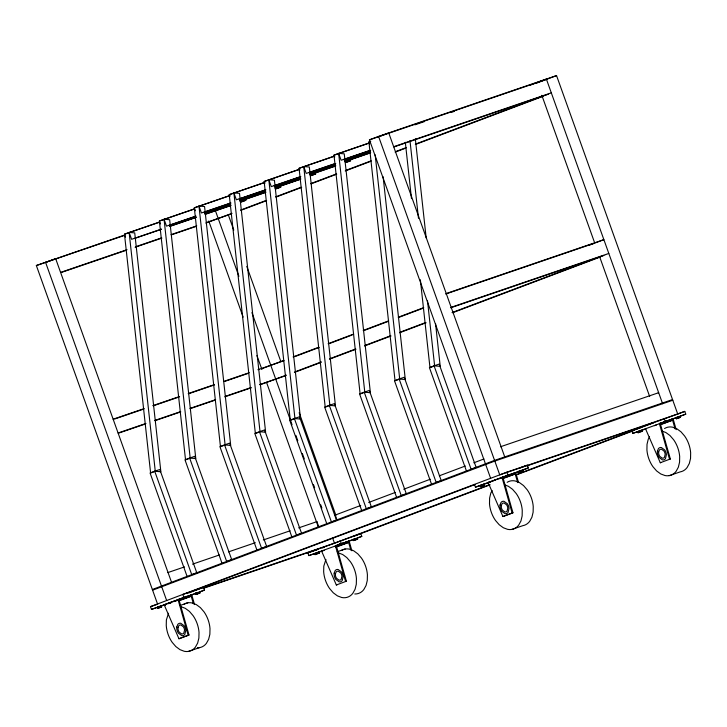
<?xml version="1.0" encoding="UTF-8"?>
<svg xmlns="http://www.w3.org/2000/svg" width="727" height="727" viewBox="0 0 727 727"><rect width="100%" height="100%" fill="white"/><g stroke="black" fill="none" stroke-linecap="round" stroke-linejoin="round"><path stroke-width="1.09" d="M492.161 490.589L490.816 493.051L489.607 498.113L489.498 503.784A23.682 16.094 71.1 0 0 495.541 520.523L499.213 524.74L503.338 527.757L507.637 529.356A22.373 15.194 71.1 0 0 518.696 525.103L520.941 520.995L522.15 515.934L522.25 510.272A23.682 16.094 71.1 0 0 516.215 493.533L512.544 489.316L508.418 486.299L504.983 485.018M649.574 436.8L648.23 439.262L647.021 444.324L646.921 449.986A23.682 16.094 71.1 0 0 652.955 466.725L656.626 470.942L660.752 473.959L665.051 475.558A22.373 15.194 71.1 0 0 676.119 471.314L678.355 467.207L679.572 462.145L679.672 456.474A23.682 16.094 71.1 0 0 673.629 439.744L669.958 435.518L665.832 432.51L661.534 430.911M168.528 613.252L166.374 619.922L166.247 625.583A23.682 16.094 71.1 0 0 172.199 642.35L175.852 646.594L179.969 649.647L184.267 651.292A22.373 15.194 71.1 0 0 195.381 647.166L197.644 643.095L198.889 638.052L199.025 632.399A23.682 16.094 71.1 0 0 193.064 615.633L189.411 611.38L185.294 608.326L180.996 606.691M325.941 559.463L323.797 566.133L323.66 571.785A23.682 16.094 71.1 0 0 329.613 588.552L333.275 592.805L337.392 595.858L341.681 597.494A22.373 15.194 71.1 0 0 352.795 593.377L355.058 589.297L356.303 584.263L356.439 578.601A23.682 16.094 71.1 0 0 350.487 561.835L346.824 557.591L342.708 554.537L338.418 552.893M157.532 608.454L161.648 606.954L161.258 605.864L157.586 607.163L157.532 608.454L159.14 607.899L158.75 606.809M170.382 602.792L169.936 602.992L171.545 602.438M186.775 597.476L185.158 598.021L184.767 596.931L182.259 597.876L182.65 598.975L186.321 597.667L186.385 596.376L186.321 597.667M182.65 598.975L185.158 598.021M199.952 592.987L195.827 594.477L195.436 593.386L197.944 592.441L198.344 593.532L199.952 592.987L199.561 591.887M195.827 594.477L198.344 593.532M315.045 554.628L319.171 553.129L318.78 552.038L314.655 553.538L315.045 554.628L316.663 554.083M318.78 552.038L318.726 553.329M343.598 543.896L341.99 544.45L341.599 543.351L339.082 544.296L339.482 545.395L341.09 544.841L343.598 543.896L343.208 542.796L343.153 544.096M339.482 545.395L341.99 544.45M357.62 539.089L356.003 539.643L355.612 538.543L353.104 539.498L353.495 540.588L357.62 539.089L357.23 537.998M353.495 540.588L356.003 539.643M480.393 486.627L484.518 485.127L484.127 484.037L480.002 485.536L480.393 486.627L482.01 486.081M507.9 475.013L505.392 475.958L505.783 477.057L509.909 475.558L509.518 474.458L509.064 474.658M505.783 477.057L509.909 475.558M522.967 471.087L521.359 471.641L520.968 470.542L518.451 471.496L518.851 472.586L520.459 472.032L522.967 471.087L522.577 469.996L522.522 471.287M518.851 472.586L521.359 471.641M638.061 432.738L642.186 431.238L641.796 430.139L637.67 431.638L638.061 432.738L639.678 432.183M663.569 423.132L667.695 421.633L667.304 420.542L663.624 421.842L663.569 423.132L665.187 422.578L664.787 421.487M680.49 417.262L678.873 417.816L678.482 416.725L676.419 417.471L676.364 418.761L680.49 417.262L680.099 416.171M676.364 418.761L678.873 417.816M157.532 603.973L36.35 265.528L124.281 235.157M490.625 478.302L369.443 139.848L378.567 136.403L556.546 75.59L677.728 414.036L499.749 474.858L378.567 136.403M46.519 262.056L55.643 258.612L171.508 582.2M379.612 136.376L388.736 132.932L504.983 457.592M159.077 222.189L124.481 234.176L150.616 473.041L155.269 471.278L160.867 471.759L134.731 232.894L129.133 232.422L155.269 471.278M193.991 209.012L159.395 220.999L185.53 459.864L190.192 458.101L195.79 458.583L169.655 219.718L164.057 219.245L190.192 458.101M229.986 195.472L194.318 207.822L220.454 446.687L225.106 444.933L230.704 445.406L204.569 206.55L198.971 206.068L225.106 444.933M264.901 182.295L229.241 194.654L255.368 433.51L260.03 431.756L265.628 432.229L239.492 193.373L233.894 192.891L260.03 431.756M299.824 169.118L264.155 181.477L290.291 420.333L294.944 418.579L300.551 419.052L274.415 180.196L268.817 179.714L294.944 418.579M334.738 155.941L299.079 168.3L325.214 407.156L329.867 405.402L335.465 405.884L309.329 167.019L303.732 166.547L329.867 405.402M369.661 142.774L333.993 155.124L360.129 393.979L364.79 392.226L370.388 392.707L344.253 153.842L338.655 153.37L364.79 392.226M395.052 380.812L368.916 141.947L370.779 141.247M529.81 85.313L546.377 79.061L662.615 403.721M535.735 83.441L556.546 75.59M241.364 201.97L246.017 200.216L240.673 202.042M276.278 188.793L280.94 187.039L275.588 188.866M311.201 175.625L315.854 173.862L310.511 175.689M346.116 162.448L350.777 160.685L345.425 162.512M232.031 213.32L205.877 223.071M240.528 210.112L266.018 200.488M275.578 196.89L301.069 187.266M310.629 183.658L336.119 174.044M345.679 170.436L371.17 160.821M395.606 151.598L406.229 147.59M415.789 143.982L551.311 92.847L393.67 146.718M231.577 213.847L206.423 222.562M241.137 210.239L266.627 200.625M276.187 197.017L301.678 187.402M311.238 183.795L336.728 174.171M345.234 170.963L370.725 161.349M395.152 152.134L405.775 148.126M415.335 144.519L542.796 96.427M261.656 368.771L283.53 360.519M293.09 356.912L318.58 347.297M328.141 343.689L353.631 334.075M363.191 330.467L388.681 320.843M398.242 317.236L423.741 307.621M588.379 245.499L593.686 243.5M594.75 243.1L603.873 239.656L446.233 293.526M284.139 360.656L257.912 369.725M294.762 356.648L319.189 347.433M329.813 343.417L352.122 335.002M363.8 330.594L388.236 321.379M398.859 317.372L423.287 308.157M286.338 375.114L260.157 384.765M294.844 371.906L321.398 361.882M329.894 358.684L355.385 349.06M364.945 345.452L390.435 335.838M399.995 332.23L425.486 322.615M452.04 312.592L608.808 253.441L451.176 307.312M294.39 372.442L320.943 362.419M329.44 359.211L355.994 349.196M364.491 345.988L391.044 335.965M399.541 332.766L426.095 322.743M452.648 312.719L600.293 257.013M154.715 471.232L191.737 574.639L196.826 572.903L159.804 469.497L154.715 471.232L150.062 472.986L187.084 576.393M189.638 458.055L226.66 561.462L231.74 559.726L194.718 456.32L189.638 458.055L184.976 459.818L221.999 563.216M224.552 444.879L261.575 548.285L266.664 546.55L229.641 443.143L224.552 444.879L219.899 446.642L256.922 550.048M259.475 431.702L296.498 535.108L301.587 533.373L264.555 429.966L259.475 431.702L254.823 433.465L291.845 536.871M294.39 418.534L331.421 521.941L336.501 520.196L299.479 416.789L294.39 418.534L289.737 420.288L326.759 523.694M329.313 405.357L366.335 508.764L371.424 507.019L334.402 403.621L329.313 405.357L324.66 407.111L361.683 510.518M364.236 392.18L401.259 495.587L406.348 493.851L369.316 390.444L364.236 392.18L359.574 393.934L396.606 497.341M399.15 379.003L436.182 482.41L441.262 480.674L404.239 377.268L399.15 379.003L394.497 380.757L431.52 484.164M434.074 365.826L471.096 469.233L476.185 467.497L439.163 364.091L434.074 365.826L429.421 367.589L466.443 470.987M395.979 380.457L399.705 379.049L405.302 379.53L383.12 176.725M433.701 366.226L429.975 367.635L420.36 279.75M501.03 446.569L500.576 446.732L658.671 392.698L658.217 392.871M316.454 521.813L316.908 521.641L318.762 526.811M337.092 520.241L335.238 515.07L360.737 505.456M368.68 502.475L395.234 492.452M403.73 489.244L430.284 479.229M439.335 475.794L465.335 466.007M473.831 462.799L483.946 458.964M152.352 589.497L494.569 460.382L672.539 399.559M152.597 590.188L494.814 461.072L672.793 400.25M165.892 604.464L151.48 609.39L150.489 606.636L506.792 472.196L527.393 465.162L528.375 467.915L508.773 475.194M186.385 593.45L475.304 484.446M188.82 592.905L203.424 587.398L204.414 590.151L199.198 592.123M520.087 467.915L527.393 465.162M151.48 609.39L204.414 590.151M474.449 484.4L475.44 487.163L528.375 467.915M193.4 603.755L190.928 595.086L191.319 596.185L179.205 600.32L178.815 599.23L189.002 634.998L178.951 638.76L164.148 604.737L182.859 597.848M517.669 482.61L514.898 472.85L515.289 473.949L503.175 478.084L502.784 476.994L512.962 512.771L502.92 516.534L488.108 482.501L506.819 475.612M174.153 601.565L177.288 600.384M179.051 599.566L183.013 598.076M185.63 597.24L197.108 592.905M504.811 476.685L506.792 475.94M179.442 600.666L191.319 596.185M502.421 478.802L515.289 473.949M315.036 553.501L308.857 555.61L307.866 552.856L360.81 533.609L361.792 536.372L357.62 537.944M638.997 431.265L632.817 433.374L631.836 430.62L684.77 411.382L685.761 414.136L680.545 416.108M335.529 542.787L489.544 484.682M516.097 474.658L653.119 422.96M354.194 536.108L490.152 484.809M515.643 475.194L633.09 430.875M677.464 414.136L684.77 411.382M308.857 555.61L361.792 536.372M632.817 433.374L685.761 414.136M335.265 546.259L338.409 545.041M340.39 544.296L349.124 541.033L351.895 550.784M660.216 423.65L662.379 422.805M664.178 422.16L673.084 418.797L676.174 429.639M335.71 546.213L338.846 545.032M340.927 544.241L353.449 539.516M664.896 422.005L676.364 417.68M335.838 547.258L348.706 542.397L348.315 541.306L350.787 549.976M660.788 424.65L672.666 420.17L672.275 419.07L675.056 428.83M178.951 638.76L189.002 634.998M502.92 516.534L512.962 512.771M322.334 550.675L321.534 550.948L336.337 584.981L346.388 581.218L336.201 545.45L336.592 546.54L348.706 542.397M646.303 428.439L645.494 428.721L660.298 462.745L670.349 458.982L660.161 423.214L660.552 424.304L672.666 420.17M369.443 139.848L547.422 79.034M414.908 124.826L424.532 121.536M451.267 112.403L454.475 111.304M369.28 143.065L333.993 155.124L334.702 157.096M334.365 156.241L299.079 168.3L299.778 170.272M299.442 169.418L264.155 181.477L264.864 183.44M264.528 182.595L229.241 194.654L229.941 196.617M229.605 195.763L194.318 207.822L195.372 210.775M194.682 208.94L159.395 220.999L160.458 223.952M159.767 222.117L124.481 234.176L125.535 237.129M369.988 150.398L341.117 160.258L338.655 153.37M343.953 159.458L370.679 150.325M36.35 265.528L124.799 235.303M335.074 163.566L306.203 173.435L303.732 166.547M344.698 160.285L370.361 151.516M309.03 172.635L335.765 163.502M344.316 160.576L369.979 151.807M300.151 176.743L271.28 186.612L268.817 179.714M309.775 173.453L335.438 164.684M345.061 161.394L370.725 152.625M274.106 185.812L300.842 176.679M309.393 173.753L335.056 164.984M344.68 161.694L370.343 152.924M265.228 189.92L236.357 199.789L233.894 192.891M274.851 186.63L300.515 177.861M310.138 174.571L335.801 165.801M239.192 198.989L265.918 189.847M275.542 186.566L300.142 178.16M309.766 174.871L335.429 166.101M394.198 146.863L548.285 94.21M230.314 203.097L201.443 212.966L198.971 206.068M239.937 199.807L265.6 191.037M275.224 187.748L300.887 178.978M204.269 212.157L231.004 203.024M239.556 200.107L265.219 191.337M274.842 188.048L300.505 179.278M195.39 216.273L166.519 226.133L164.057 219.245M205.014 212.984L230.677 204.214M240.301 200.925L265.964 192.155M169.355 225.334L196.081 216.201M204.641 213.275L230.305 204.505M239.928 201.215L265.591 192.446M161.539 229.078L131.605 239.31L129.133 232.422M170.1 226.161L195.763 217.391M205.387 214.101L231.05 205.332M134.431 238.511L161.167 229.378M169.718 226.451L196.454 217.318M205.005 214.392L230.668 205.623M60.586 272.398L127.071 249.679M135.649 246.744L161.385 237.947M171.036 234.648L196.772 225.861M61.104 272.543L126.525 250.188M135.104 247.253L161.912 238.092M171.563 234.794L196.226 226.37M445.687 294.035L593.677 243.463M113.148 419.197L144.246 408.574M152.824 405.639L179.633 396.479M188.211 393.552L213.947 384.756M223.598 381.457L249.334 372.66M114.748 418.979L143.701 409.083M153.352 405.784L179.087 396.997M188.738 393.698L214.474 384.901M225.197 381.239L247.716 373.542M450.622 307.821L603.755 255.495M118.083 432.992L145.963 423.459M154.542 420.533L180.278 411.736M189.929 408.438L215.665 399.641M225.315 396.342L249.988 387.918M259.639 384.619L285.893 375.641M118.61 433.138L145.418 423.968M155.069 420.669L180.805 411.882M190.456 408.583L215.119 400.15M224.77 396.851L251.578 387.691M335.238 515.07L335.747 514.898M167.855 572.576L184.558 566.887M192.519 564.152L219.327 554.992M228.523 551.866L255.331 542.706M263.292 539.97L290.1 530.801M298.679 527.875L316.908 521.641M527.075 465.843L653.591 422.614M631.836 430.62L641.105 427.449M508.836 474.922L515.707 472.577L518.478 482.337M673.084 418.797L659.353 423.487L669.54 459.264L670.349 458.982M488.108 482.501L488.917 482.228M492.961 480.847L494.978 480.156M499.013 478.775L501.039 478.084M654.382 425.686L656.399 424.995M475.44 487.163L480.592 485.4M483.673 484.346L490.889 481.883M642.086 430.211L646.212 428.803M667.695 421.633L666.077 422.187L665.687 421.087M484.518 485.127L482.91 485.681L482.51 484.591M642.186 431.238L640.569 431.793L640.178 430.693M203.424 587.398L182.831 594.432L183.813 597.194M203.115 588.079L334.983 543.014M203.633 588.225L318.353 549.021M150.489 606.636L157.695 604.173M307.866 552.856L318.172 549.33M322.288 547.931L324.351 547.222M195.436 593.386L197.053 592.832L197.444 593.932M185.885 596.812L191.737 594.813L194.518 604.564M349.124 541.033L335.392 545.723L345.579 581.491L346.388 581.218M164.148 604.737L164.956 604.455L165.347 605.555M167.982 603.419L171.018 602.383M173.035 601.702L177.07 600.32M167.955 603.764L171.045 602.71M317.099 552.793L324.306 550.33M161.648 606.954L160.04 607.508L159.649 606.409M319.171 553.129L317.554 553.683L317.163 552.593M179.805 605.546L187.793 602.81M337.219 551.748L345.207 549.021M660.298 462.745L661.107 462.472M336.337 584.981L337.146 584.708M511.817 529.429L522.795 525.676A22.373 15.194 71.1 0 0 529.674 521.359L531.919 517.242L533.127 512.19L533.236 506.519A23.682 16.094 71.1 0 0 527.193 489.78L523.522 485.563L519.396 482.546L515.098 480.947A22.373 15.194 71.1 0 0 507.146 482.319M669.231 475.64L680.208 471.887A22.373 15.194 71.1 0 0 687.097 467.561L689.332 463.453L690.55 458.392L690.65 452.721A23.682 16.094 71.1 0 0 684.607 435.991L680.935 431.765L676.819 428.757L672.52 427.158A22.373 15.194 71.1 0 0 664.56 428.53M188.457 651.41L199.434 647.657M676.419 417.471L676.81 418.561M666.85 420.733L667.241 421.833M664.178 418.416L665.16 421.178M663.624 421.842L664.015 422.932M541.833 95.319L594.604 242.7M599.575 256.586L649.665 396.488M638.115 431.447L638.506 432.538M520.069 470.942L520.459 472.032M518.905 471.296L519.296 472.386M506.792 472.196L508.291 476.112M505.838 475.767L506.228 476.857M368.916 141.947L369.625 143.919M480.456 485.336L480.847 486.436M353.549 539.298L353.94 540.388M228.423 215.147L233.776 230.095M246.78 266.409L280.813 361.455M299.17 412.718L335.874 515.243M340.209 540.652L341.199 543.405M340.699 543.751L341.09 544.841M339.536 544.105L339.927 545.195M215.183 210.039L238.901 276.296M251.905 312.601L292.054 424.741M295.88 435.418L297.788 440.762M302.377 453.575L304.295 458.919M313.473 484.546L314.618 487.753M320.734 504.838L321.879 508.046M332.566 537.889L334.465 543.187M208.749 220.999L243.163 317.117M256.931 355.567L261.902 369.443M266.491 382.266L318.308 526.984M315.1 553.338L315.491 554.428M195.89 593.187L196.281 594.286M182.704 597.676L183.095 598.775M45.474 262.083L166.656 600.538M157.586 607.163L157.977 608.254M501.975 477.266L512.162 513.044M178.006 599.502L188.193 635.28M415.326 138.757L426.176 237.911M435.546 323.542L440.226 366.353L434.628 365.872L427.476 300.524M409.973 140.538L418.479 218.282M405.321 142.292L411.482 198.625M375.177 154.842L399.705 379.049M341.417 550.43A22.373 15.194 71.1 0 1 349.396 549.139L353.695 550.784L357.802 553.838L361.464 558.082A23.682 16.094 71.1 0 1 367.417 574.848L367.28 580.509L366.035 585.544L363.773 589.624A22.373 15.194 71.1 0 1 354.785 593.995M344.298 574.512A6.534 4.435 71.1 0 1 344.571 576.138M184.004 604.219A22.373 15.194 71.1 0 1 191.973 602.937L196.272 604.582L200.388 607.627L204.042 611.88A23.682 16.094 71.1 0 1 210.003 628.646L209.867 634.298L208.622 639.342L206.359 643.413A22.373 15.194 71.1 0 1 197.371 647.793M500.031 505.029L500.003 506.601A6.534 4.435 71.1 0 0 501.666 511.217L505.001 513.653A6.17 4.189 71.1 0 0 508.055 512.48L509.036 508.382A6.534 4.435 71.1 0 0 507.373 503.766L504.038 501.33A6.17 4.189 71.1 0 0 500.985 502.502L500.031 505.029M501.276 505.719L501.257 506.846A4.716 3.208 71.1 0 0 502.457 510.181L504.865 511.935A4.453 3.026 71.1 0 0 507.073 511.09L507.782 508.137A4.716 3.208 71.1 0 0 506.583 504.802L504.165 503.048A4.453 3.026 71.1 0 0 501.966 503.893L501.276 505.719M657.408 451.249L657.381 452.812A6.534 4.435 71.1 0 0 659.053 457.428L662.388 459.873A6.17 4.189 71.1 0 0 665.441 458.701L666.423 454.602A6.534 4.435 71.1 0 0 664.751 449.986L661.416 447.55A6.17 4.189 71.1 0 0 658.362 448.723L657.408 451.249M658.662 451.93L658.635 453.066A4.716 3.208 71.1 0 0 659.843 456.402L662.252 458.155A4.453 3.026 71.1 0 0 664.46 457.31L665.16 454.357A4.716 3.208 71.1 0 0 663.96 451.022L661.552 449.259A4.453 3.026 71.1 0 0 659.344 450.104L658.662 451.93M176.788 626.956L176.752 628.51A6.534 4.435 71.1 0 0 178.397 633.135L181.723 635.607A6.17 4.189 71.1 0 0 184.794 634.471L185.794 630.391A6.534 4.435 71.1 0 0 184.149 625.765L180.823 623.303A6.17 4.189 71.1 0 0 177.761 624.438L176.788 626.956M178.033 627.646L178.006 628.773A4.716 3.208 71.1 0 0 179.196 632.117L181.596 633.899A4.453 3.026 71.1 0 0 183.813 633.072L184.54 630.136A4.716 3.208 71.1 0 0 183.349 626.792L180.95 625.011A4.453 3.026 71.1 0 0 178.733 625.829L178.033 627.646M334.175 573.167L334.138 574.73A6.534 4.435 71.1 0 0 335.774 579.355L339.109 581.827A6.17 4.189 71.1 0 0 342.172 580.691L343.18 576.611A6.534 4.435 71.1 0 0 341.536 571.985L338.209 569.523A6.17 4.189 71.1 0 0 335.138 570.659L334.175 573.167M335.42 573.867L335.392 574.993A4.716 3.208 71.1 0 0 336.574 578.338L338.982 580.119A4.453 3.026 71.1 0 0 341.199 579.292L341.917 576.347A4.716 3.208 71.1 0 0 340.736 573.012L338.328 571.231A4.453 3.026 71.1 0 0 336.119 572.049L335.42 573.867"/></g></svg>
